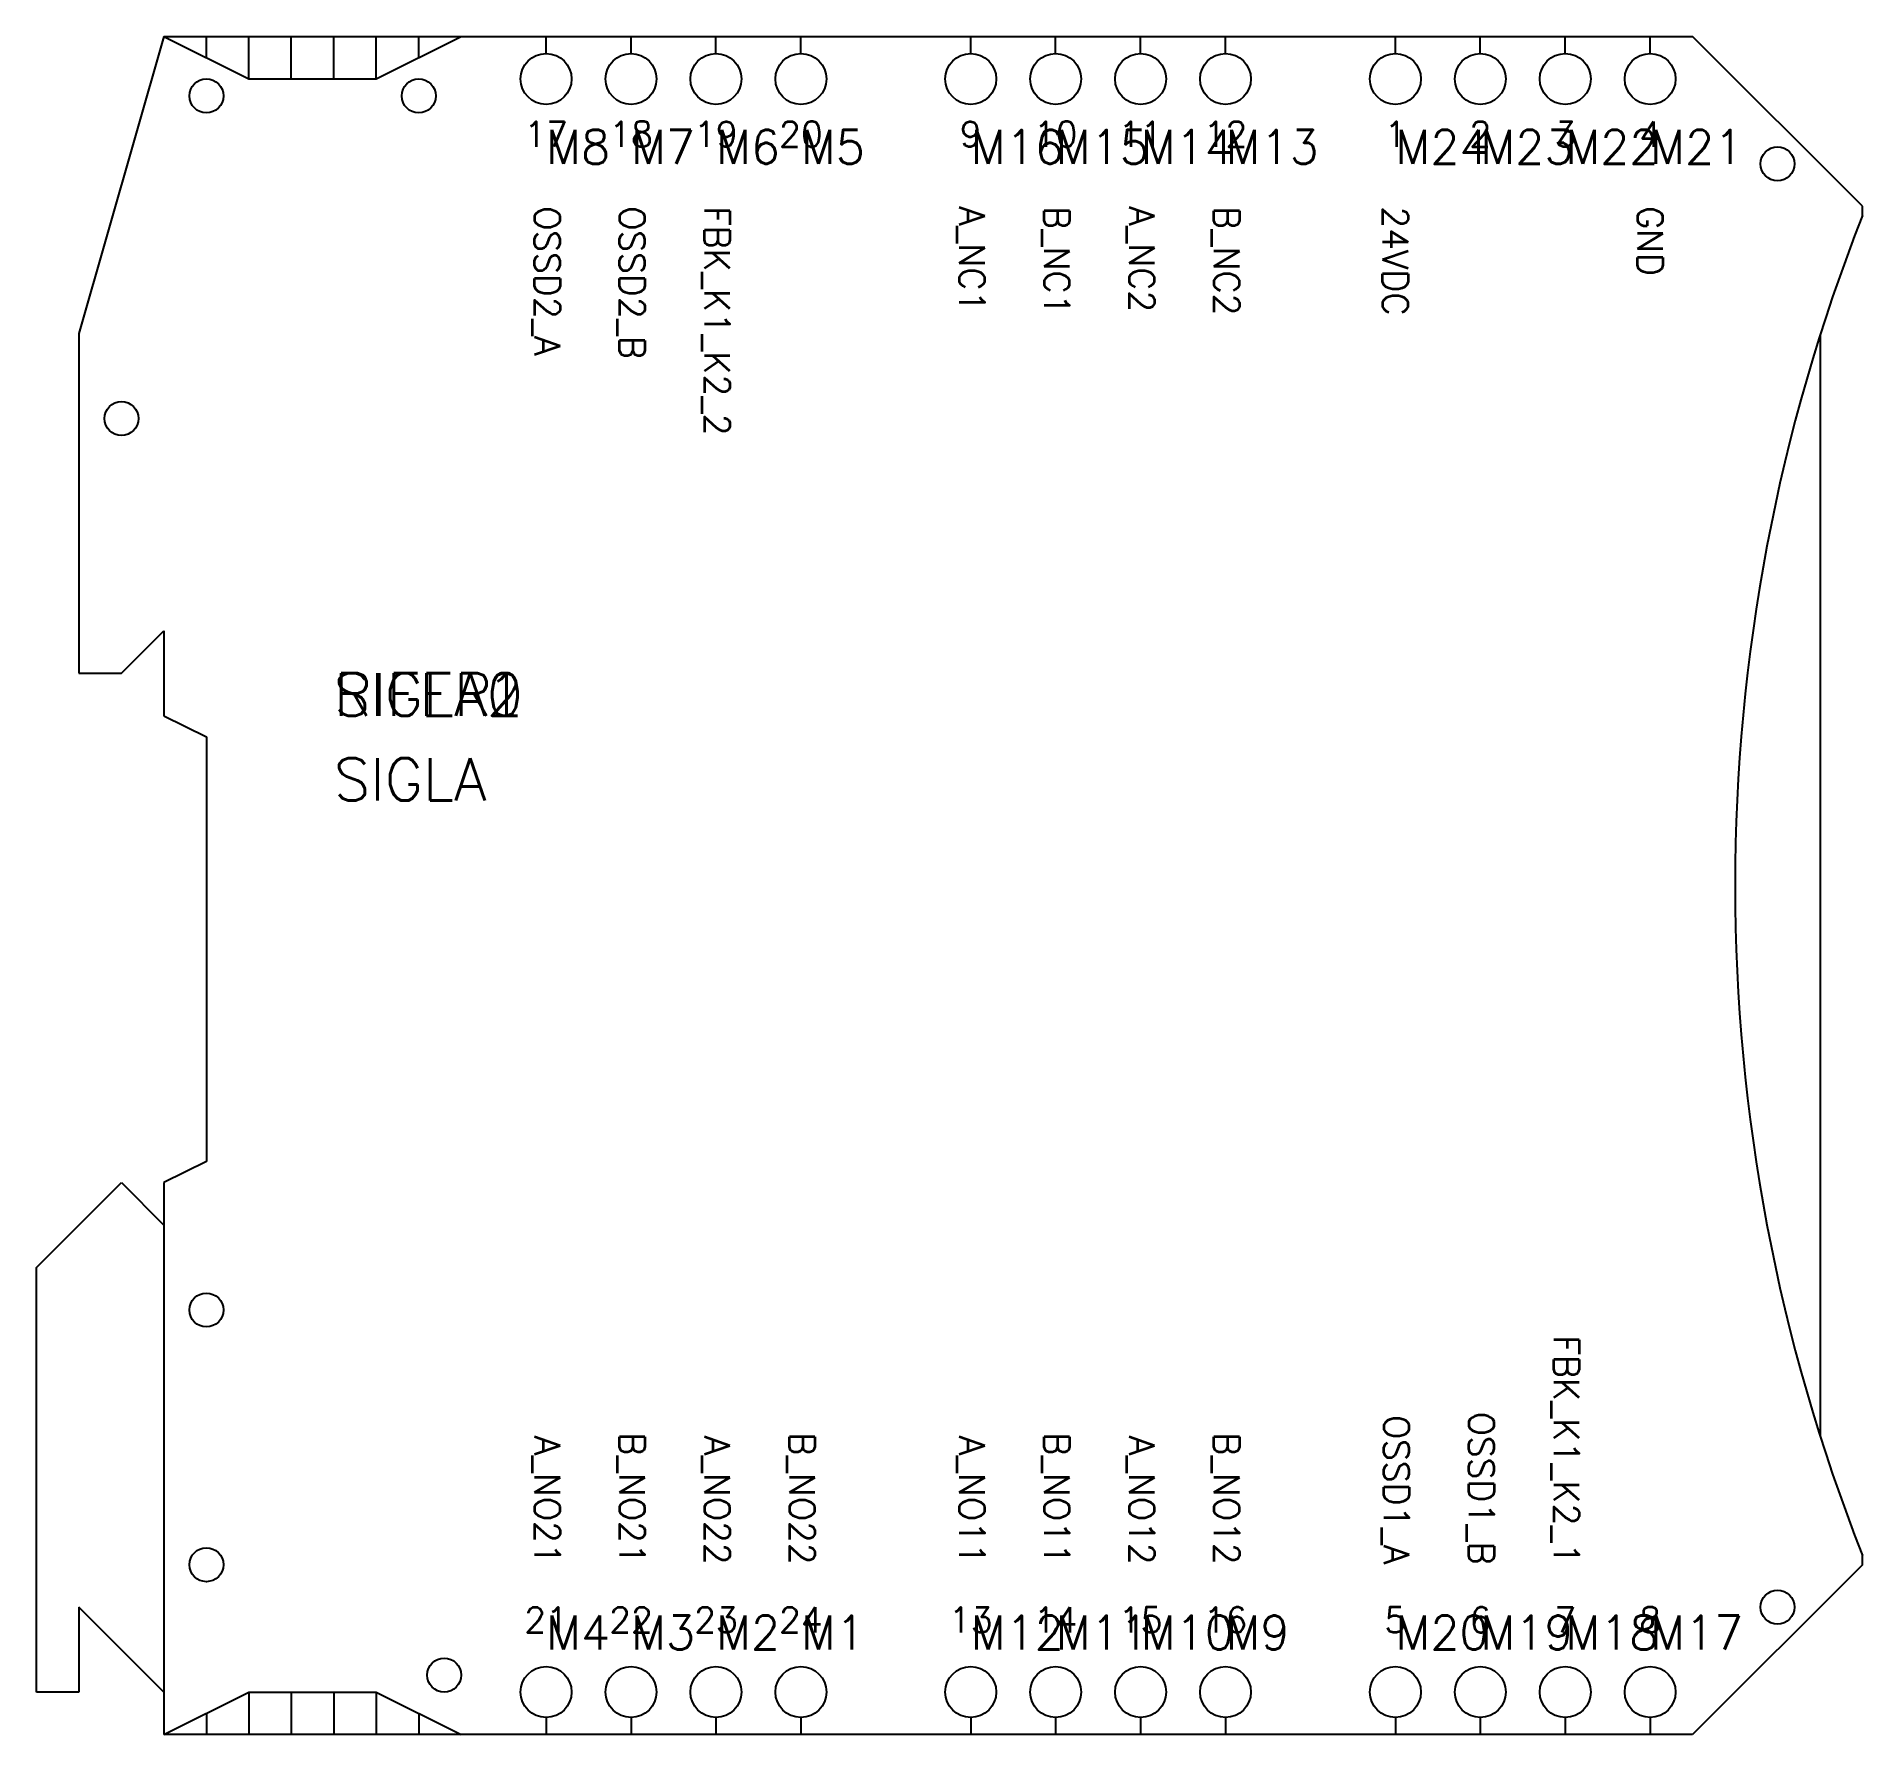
# Model space of a CAD drawing. Extents: x -8 to 100, y 0 to 100.
import ezdxf

# ---------------------------------------------------------------- set-up
doc = ezdxf.new("R2010")
doc.units = 0
doc.header["$LTSCALE"] = 4
doc.linetypes.add('CONTINUA', pattern=[0])
doc.layers.get('0').update_dxf_attribs({"linetype": 'CONTINUOUS'})
doc.styles.get("Standard").update_dxf_attribs({"font": 'romans.shx'})

msp = doc.modelspace()

# ---------------------------------------------------------------- linework, layer by layer
at = {"linetype": 'CONTINUA'}
for p, q in [((0, 100), (-5, 82.5)), ((0, 100), (90, 100)), ((0, 100), (5, 97.5)), ((2.5, 98.75), (2.5, 100)), ((5, 97.5), (5, 100)), ((7.5, 97.5), (7.5, 100)), ((10, 97.5), (10, 100)), ((12.5, 97.5), (17.5, 100)), ((12.5, 97.5), (12.5, 100)), ((15, 98.75), (15, 100)), ((22.5, 99), (22.5, 100)), ((27.5, 99), (27.5, 100)), ((32.5, 99), (32.5, 100)), ((37.5, 99), (37.5, 100)), ((47.5, 99), (47.5, 100)), ((52.5, 99), (52.5, 100)), ((57.5, 99), (57.5, 100)), ((62.5, 99), (62.5, 100)), ((72.5, 99), (72.5, 100)), ((77.5, 99), (77.5, 100)), ((82.5, 99), (82.5, 100)), ((87.5, 99), (87.5, 100)), ((100, 90), (90, 100)), ((5, 97.5), (12.5, 97.5)), ((100, 89.45), (100, 90)), ((-5, 82.5), (-5, 67.5)), ((97.5, 82.4), (97.5, 17.6)), ((-5, 67.5), (-5, 62.5)), ((-2.5, 62.5), (0, 65)), ((0, 65), (0, 62.5)), ((-5, 62.5), (-2.5, 62.5)), ((0, 62.5), (0, 60)), ((0, 60), (2.5, 58.75)), ((2.5, 58.75), (2.5, 33.75)), ((2.5, 33.75), (0, 32.5)), ((-7.5, 27.5), (-2.5, 32.5)), ((-2.5, 32.5), (0, 30)), ((0, 32.5), (0, 30)), ((0, 30), (0, 0)), ((-7.5, 2.5), (-7.5, 27.5)), ((100, 10), (90, 0)), ((100, 10), (100, 10.55)), ((0, 2.5), (-5, 7.5)), ((-5, 7.5), (-5, 2.5)), ((-5, 2.5), (-7.5, 2.5)), ((0, 0), (5, 2.5)), ((5, 2.5), (12.5, 2.5)), ((5, 2.5), (5, 0)), ((7.5, 2.5), (7.5, 0)), ((10, 2.5), (10, 0)), ((12.5, 2.5), (17.5, 0)), ((12.5, 2.5), (12.5, 0)), ((2.5, 1.25), (2.5, 0)), ((15, 1.25), (15, 0)), ((90, 0), (0, 0)), ((22.5, 1), (22.5, 0)), ((27.5, 1), (27.5, 0)), ((32.5, 1), (32.5, 0)), ((37.5, 1), (37.5, 0)), ((47.5, 1), (47.5, 0)), ((52.5, 1), (52.5, 0)), ((57.5, 1), (57.5, 0)), ((62.5, 1), (62.5, 0)), ((72.5, 1), (72.5, 0)), ((77.5, 1), (77.5, 0)), ((82.5, 1), (82.5, 0)), ((87.5, 1), (87.5, 0))]:
    msp.add_line(p, q, dxfattribs=at)
for centre, radius in [((22.5, 97.5), 1.5), ((27.5, 97.5), 1.5), ((32.5, 97.5), 1.5), ((37.5, 97.5), 1.5), ((47.5, 97.5), 1.5), ((52.5, 97.5), 1.5), ((57.5, 97.5), 1.5), ((62.5, 97.5), 1.5), ((72.5, 97.5), 1.5), ((77.5, 97.5), 1.5), ((82.5, 97.5), 1.5), ((87.5, 97.5), 1.5), ((2.5, 96.5), 1), ((15, 96.5), 1), ((95, 92.5), 1), ((-2.5, 77.5), 1), ((2.5, 25), 1), ((2.5, 10), 1), ((95, 7.5), 1), ((16.5, 3.5), 1), ((22.5, 2.5), 1.5), ((27.5, 2.5), 1.5), ((32.5, 2.5), 1.5), ((37.5, 2.5), 1.5), ((47.5, 2.5), 1.5), ((52.5, 2.5), 1.5), ((57.5, 2.5), 1.5), ((62.5, 2.5), 1.5), ((72.5, 2.5), 1.5), ((77.5, 2.5), 1.5), ((82.5, 2.5), 1.5), ((87.5, 2.5), 1.5)]:
    msp.add_circle(centre, radius, dxfattribs=at)
msp.add_arc((200, 50), 107.5, 158.4711, 201.5289, dxfattribs=at)

# ---------------------------------------------------------------- texts
at = {"linetype": 'CONTINUA', "char_height": 1.5, "attachment_point": 5}
for s, insert in [('17', (22.5, 94.25)), ('18', (27.5, 94.25)), ('19', (32.5, 94.25)), ('20', (37.5, 94.25)), ('9', (47.5, 94.25)), ('10', (52.5, 94.25)), ('11', (57.5, 94.25)), ('12', (62.5, 94.25)), ('1', (72.5, 94.25)), ('2', (77.5, 94.25)), ('3', (82.5, 94.25)), ('4', (87.5, 94.25)), ('21', (22.5, 6.75)), ('22', (27.5, 6.75)), ('23', (32.5, 6.75)), ('24', (37.5, 6.75)), ('13', (47.5, 6.75)), ('14', (52.5, 6.75)), ('15', (57.5, 6.75)), ('16', (62.5, 6.75)), ('5', (72.5, 6.75)), ('6', (77.5, 6.75)), ('7', (82.5, 6.75)), ('8', (87.5, 6.75))]:
    msp.add_mtext_dynamic_manual_height_columns(s, width=5, gutter_width=1, heights=[0], dxfattribs=dict(at, insert=insert))
at = {"linetype": 'CONTINUA', "char_height": 1.5, "rotation": 270}
for s, insert, attachment_point in [('OSSD2_A', (22.5, 90), 4), ('OSSD2_B', (27.5, 90), 4), ('FBK_K1_K2_2', (32.5, 90), 4), ('A_NC1', (47.5, 90), 4), ('B_NC1', (52.5, 90), 4), ('A_NC2', (57.5, 90), 4), ('B_NC2', (62.5, 90), 4), ('24VDC', (72.5, 90), 4), ('GND', (87.5, 90), 4), ('FBK_K1_K2_1', (82.5, 10), 6), ('OSSD1_A', (72.5, 10), 6), ('OSSD1_B', (77.5, 10), 6), ('A_NO21', (22.5, 10), 6), ('B_NO21', (27.5, 10), 6), ('A_NO22', (32.5, 10), 6), ('B_NO22', (37.5, 10), 6), ('A_NO11', (47.5, 10), 6), ('B_NO11', (52.5, 10), 6), ('A_NO12', (57.5, 10), 6), ('B_NO12', (62.5, 10), 6)]:
    msp.add_mtext_dynamic_manual_height_columns(s, width=5, gutter_width=1, heights=[0], dxfattribs=dict(at, insert=insert, attachment_point=attachment_point))
at = {"linetype": 'CONTINUA', "flags": 9}
for tag, p, s, height in [('F8', (22.5, 100), '', 0.00001), ('F7', (27.5, 100), '', 0.00001), ('F6', (32.5, 100), '', 0.00001), ('F5', (37.5, 100), '', 0.00001), ('F16', (47.5, 100), '', 0.00001), ('F15', (52.5, 100), '', 0.00001), ('F14', (57.5, 100), '', 0.00001), ('F13', (62.5, 100), '', 0.00001), ('F24', (72.5, 100), '', 0.00001), ('F23', (77.5, 100), '', 0.00001), ('F22', (82.5, 100), '', 0.00001), ('F21', (87.5, 100), '', 0.00001), ('TIPOSIG', (0, 0), '3', 0.00000001), ('POSIZIONE', (0, 0), '', 0.00000001), ('P-TABELLA', (0, 0), '', 0.00000001), ('T-TABELLA', (0, 0), '', 0.00000001), ('H-TABELLA', (0, 0), '', 0.00000001), ('CODICE', (0, 0), '1xNNN', 0.00000001), ('NOTE1', (0, 0), '', 0.00000001), ('NOTE2', (0, 0), '', 0.00000001), ('F4', (22.5, 0), '', 0.00001), ('F3', (27.5, 0), '', 0.00001), ('F2', (32.5, 0), '', 0.00001), ('F1', (37.5, 0), '', 0.00001), ('F12', (47.5, 0), '', 0.00001), ('F11', (52.5, 0), '', 0.00001), ('F10', (57.5, 0), '', 0.00001), ('F9', (62.5, 0), '', 0.00001), ('F20', (72.5, 0), '', 0.00001), ('F19', (77.5, 0), '', 0.00001), ('F18', (82.5, 0), '', 0.00001), ('F17', (87.5, 0), '', 0.00001)]:
    msp.add_attdef(tag, p, s, height=height, dxfattribs=at)
at = {"color": 4, "linetype": 'CONTINUA', "flags": 8}
for tag, p in [('M8', (22.5, 92.5)), ('M7', (27.5, 92.5)), ('M6', (32.5, 92.5)), ('M5', (37.5, 92.5)), ('M16', (47.5, 92.5)), ('M15', (52.5, 92.5)), ('M14', (57.5, 92.5)), ('M13', (62.5, 92.5)), ('M24', (72.5, 92.5)), ('M23', (77.5, 92.5)), ('M22', (82.5, 92.5)), ('M21', (87.5, 92.5)), ('M4', (22.5, 5)), ('M3', (27.5, 5)), ('M2', (32.5, 5)), ('M1', (37.5, 5)), ('M12', (47.5, 5)), ('M11', (52.5, 5)), ('M10', (57.5, 5)), ('M9', (62.5, 5)), ('M20', (72.5, 5)), ('M19', (77.5, 5)), ('M18', (82.5, 5)), ('M17', (87.5, 5))]:
    msp.add_attdef(tag, p, '', height=2, dxfattribs=at)
at = {"color": 3, "linetype": 'CONTINUA'}
for tag, p, s, flags in [('SIGLA0', (10, 60), '', 9), ('SIGLA1', (10, 60), '', 9), ('SIGLA2', (10, 60), '', 9), ('RIFER', (10, 60), 'RIFER ?', 8), ('SIGLA', (10, 55), 'SIGLA ?', 8)]:
    msp.add_attdef(tag, p, s, height=2.5, dxfattribs=dict(at, flags=flags))

doc.saveas('drawing.dxf')
